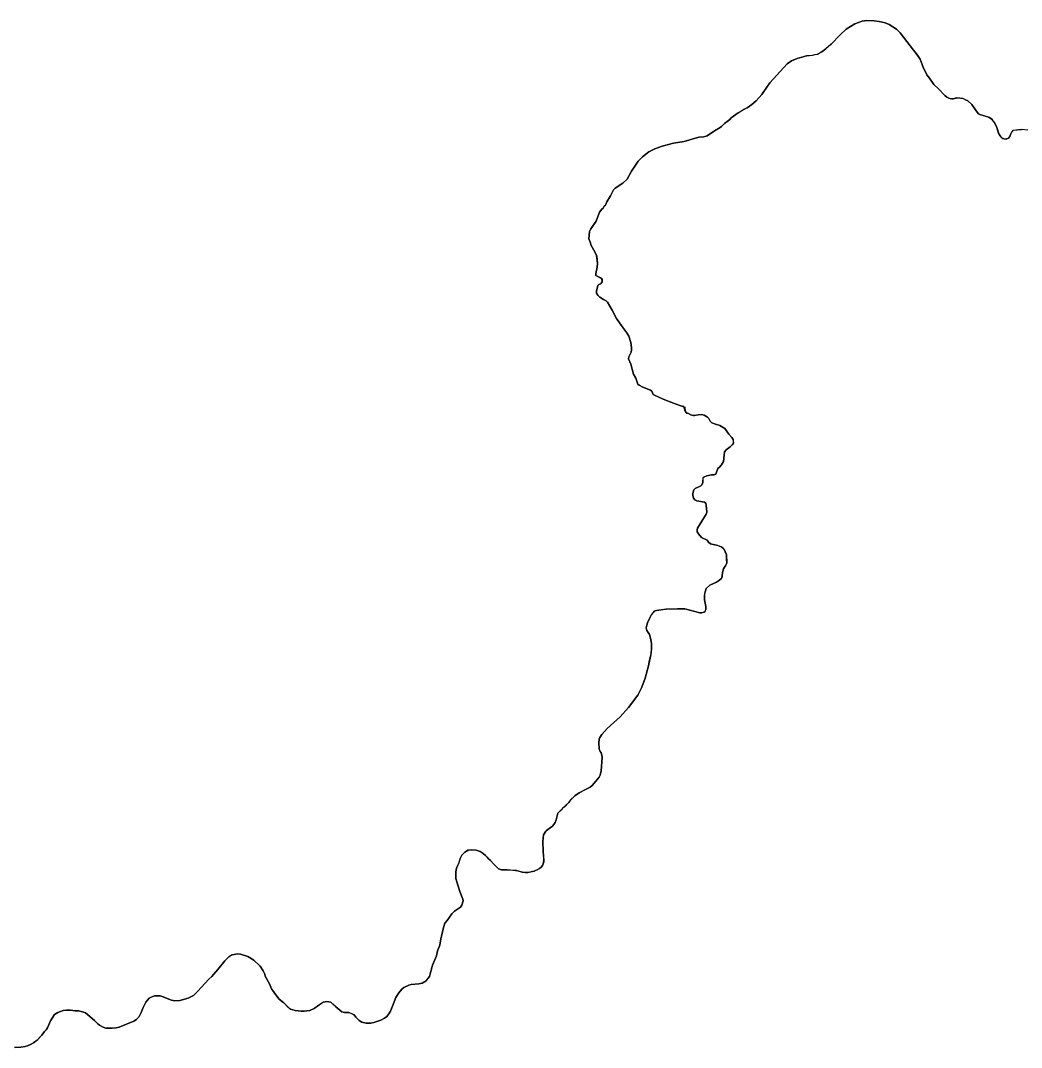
# Model space of a CAD drawing. Extents: x -74 to -34.8, y -33.8 to 5.3.
# Drawn here: x -44.637 to -43.256, y -10.678 to -9.261 of the extents above; entities that cross this region are included whole.
import ezdxf

# ---------------------------------------------------------------- set-up
doc = ezdxf.new("R2010")
doc.units = 0
doc.header["$LTSCALE"] = 2
doc.layers.add('UFEBRASIL', color=7, linetype='Continuous')

msp = doc.modelspace()

# ---------------------------------------------------------------- linework, layer by layer
at = {"layer": 'UFEBRASIL'}
for points in [[(-43.2467, -9.4122), (-43.2556, -9.4113), (-43.2675, -9.4124), (-43.2687, -9.4142), (-43.2707, -9.4179), (-43.2717, -9.421), (-43.2739, -9.4235), (-43.2788, -9.4246), (-43.2826, -9.4227), (-43.2851, -9.42), (-43.2871, -9.4164), (-43.2894, -9.4084), (-43.2912, -9.4042), (-43.2932, -9.401), (-43.2965, -9.3971), (-43.2997, -9.3945), (-43.313, -9.3905), (-43.315, -9.3894), (-43.3182, -9.3856), (-43.3242, -9.3767), (-43.3296, -9.3718), (-43.3325, -9.37), (-43.3363, -9.3685), (-43.3449, -9.3676), (-43.3498, -9.3687), (-43.3536, -9.369), (-43.3559, -9.3679), (-43.3584, -9.3664), (-43.3613, -9.3644), (-43.37, -9.355), (-43.3764, -9.3489), (-43.3822, -9.3402), (-43.3859, -9.3357), (-43.3918, -9.3242), (-43.3923, -9.3213), (-43.3952, -9.3143), (-43.3992, -9.3082), (-43.4046, -9.3018), (-43.4227, -9.2776), (-43.4278, -9.2726), (-43.4381, -9.2661), (-43.4437, -9.2641), (-43.4518, -9.2623), (-43.4587, -9.2613), (-43.469, -9.2608), (-43.4754, -9.2618), (-43.4855, -9.2653), (-43.4975, -9.2725), (-43.5058, -9.2806), (-43.5182, -9.2936), (-43.5256, -9.3), (-43.5311, -9.3042), (-43.5371, -9.3075), (-43.5409, -9.3082), (-43.5443, -9.309), (-43.5521, -9.3094), (-43.5648, -9.3131), (-43.5728, -9.3162), (-43.579, -9.3204), (-43.6025, -9.3466), (-43.605, -9.3501), (-43.6139, -9.3627), (-43.6216, -9.3715), (-43.6275, -9.3766), (-43.6338, -9.3814), (-43.6388, -9.384), (-43.6464, -9.3883), (-43.6562, -9.3952), (-43.658, -9.3973), (-43.6651, -9.4028), (-43.6692, -9.407), (-43.6711, -9.4085), (-43.6789, -9.4128), (-43.6858, -9.4178), (-43.6891, -9.4197), (-43.6937, -9.4211), (-43.7006, -9.4216), (-43.7211, -9.4278), (-43.7357, -9.4302), (-43.7514, -9.4341), (-43.7613, -9.4379), (-43.7697, -9.4421), (-43.7783, -9.4487), (-43.7822, -9.4527), (-43.7842, -9.4548), (-43.7862, -9.4576), (-43.7935, -9.4685), (-43.7994, -9.4797), (-43.8053, -9.4853), (-43.8163, -9.492), (-43.8184, -9.4942), (-43.8223, -9.5028), (-43.8275, -9.511), (-43.8295, -9.5154), (-43.8311, -9.517), (-43.8327, -9.5196), (-43.8345, -9.5211), (-43.8379, -9.5252), (-43.8424, -9.5376), (-43.8505, -9.5497), (-43.8514, -9.5521), (-43.8526, -9.5621), (-43.8501, -9.5677), (-43.8495, -9.5705), (-43.8438, -9.5809), (-43.8415, -9.586), (-43.8405, -9.5962), (-43.8409, -9.6013), (-43.8427, -9.6097), (-43.8427, -9.6127), (-43.835, -9.6168), (-43.834, -9.6179), (-43.8338, -9.6212), (-43.8343, -9.6226), (-43.8359, -9.6241), (-43.8387, -9.625), (-43.8402, -9.6265), (-43.842, -9.6342), (-43.8412, -9.6388), (-43.8373, -9.6425), (-43.8322, -9.6458), (-43.8285, -9.6474), (-43.8268, -9.6495), (-43.8202, -9.6602), (-43.8141, -9.6718), (-43.8101, -9.6781), (-43.7995, -9.6925), (-43.7973, -9.6965), (-43.7945, -9.705), (-43.7935, -9.712), (-43.7934, -9.7152), (-43.7941, -9.7182), (-43.7974, -9.7248), (-43.7977, -9.7277), (-43.7946, -9.735), (-43.7906, -9.7488), (-43.7878, -9.7543), (-43.7849, -9.7624), (-43.7832, -9.7638), (-43.7779, -9.7666), (-43.7672, -9.7707), (-43.7657, -9.7721), (-43.7635, -9.7766), (-43.7616, -9.7779), (-43.7499, -9.7833), (-43.7354, -9.7888), (-43.7332, -9.7898), (-43.7255, -9.7926), (-43.7199, -9.7944), (-43.7193, -9.7997), (-43.7178, -9.8024), (-43.7148, -9.803), (-43.7116, -9.8047), (-43.7084, -9.8057), (-43.7064, -9.8059), (-43.7017, -9.8047), (-43.6973, -9.8043), (-43.6935, -9.8053), (-43.6885, -9.8082), (-43.6868, -9.81), (-43.685, -9.8134), (-43.6829, -9.8157), (-43.6777, -9.8179), (-43.6715, -9.8194), (-43.6648, -9.8237), (-43.6591, -9.8314), (-43.6549, -9.836), (-43.6532, -9.8391), (-43.6535, -9.8453), (-43.6574, -9.8489), (-43.663, -9.8531), (-43.6653, -9.8559), (-43.6659, -9.8605), (-43.6664, -9.869), (-43.6696, -9.874), (-43.6721, -9.877), (-43.6744, -9.879), (-43.6761, -9.8839), (-43.6774, -9.8865), (-43.6798, -9.8874), (-43.683, -9.8875), (-43.6898, -9.8889), (-43.6946, -9.8913), (-43.6951, -9.8924), (-43.6953, -9.898), (-43.6964, -9.9012), (-43.6981, -9.9029), (-43.7055, -9.9064), (-43.7075, -9.9085), (-43.709, -9.9132), (-43.709, -9.9158), (-43.7082, -9.9198), (-43.7062, -9.9221), (-43.7032, -9.9237), (-43.6928, -9.9255), (-43.6912, -9.9267), (-43.6905, -9.9295), (-43.6896, -9.9391), (-43.6905, -9.9417), (-43.7026, -9.9611), (-43.703, -9.9633), (-43.703, -9.9661), (-43.7013, -9.9689), (-43.6969, -9.9741), (-43.6893, -9.9777), (-43.6873, -9.9804), (-43.6847, -9.9828), (-43.6745, -9.9849), (-43.6699, -9.9871), (-43.6652, -9.991), (-43.6625, -9.998), (-43.6621, -10.0095), (-43.6638, -10.0132), (-43.6651, -10.0148), (-43.6665, -10.0173), (-43.6678, -10.0226), (-43.6685, -10.0281), (-43.6695, -10.0308), (-43.6734, -10.0339), (-43.6764, -10.0357), (-43.6853, -10.04), (-43.6903, -10.0446), (-43.6929, -10.0524), (-43.693, -10.0548), (-43.6926, -10.0603), (-43.6925, -10.0624), (-43.6911, -10.0691), (-43.691, -10.0728), (-43.6929, -10.0774), (-43.6967, -10.078), (-43.6991, -10.0778), (-43.7199, -10.0724), (-43.7299, -10.0723), (-43.7459, -10.0729), (-43.7592, -10.0746), (-43.7621, -10.0758), (-43.766, -10.0801), (-43.7686, -10.0857), (-43.7713, -10.0917), (-43.7725, -10.0952), (-43.7731, -10.0988), (-43.7723, -10.1023), (-43.7688, -10.1081), (-43.767, -10.1147), (-43.766, -10.1207), (-43.7658, -10.1276), (-43.767, -10.1361), (-43.77, -10.1512), (-43.7749, -10.1683), (-43.7791, -10.1805), (-43.7848, -10.1917), (-43.7978, -10.2088), (-43.8091, -10.2214), (-43.827, -10.2378), (-43.8344, -10.2457), (-43.8373, -10.2501), (-43.838, -10.2523), (-43.8387, -10.2573), (-43.8381, -10.2661), (-43.8367, -10.2694), (-43.8354, -10.2711), (-43.8343, -10.2742), (-43.834, -10.2776), (-43.8353, -10.2959), (-43.8369, -10.3022), (-43.8383, -10.3046), (-43.8426, -10.3105), (-43.8477, -10.3163), (-43.8504, -10.3184), (-43.857, -10.322), (-43.8656, -10.3264), (-43.8717, -10.3304), (-43.8775, -10.3362), (-43.8801, -10.3397), (-43.8847, -10.344), (-43.8951, -10.3545), (-43.8973, -10.3637), (-43.8988, -10.3673), (-43.9008, -10.3703), (-43.9026, -10.3723), (-43.9102, -10.3779), (-43.9116, -10.3795), (-43.9148, -10.3842), (-43.9159, -10.3933), (-43.9156, -10.4075), (-43.9144, -10.4199), (-43.9145, -10.4216), (-43.9153, -10.4242), (-43.9162, -10.4267), (-43.9183, -10.429), (-43.9206, -10.4308), (-43.9236, -10.4325), (-43.926, -10.4337), (-43.928, -10.4344), (-43.9302, -10.435), (-43.934, -10.4357), (-43.9367, -10.4361), (-43.9402, -10.4361), (-43.9439, -10.4358), (-43.9463, -10.4355), (-43.9523, -10.4335), (-43.9622, -10.433), (-43.9653, -10.4328), (-43.9685, -10.4325), (-43.9728, -10.4326), (-43.9745, -10.4323), (-43.9769, -10.4314), (-43.9794, -10.429), (-43.9836, -10.4246), (-43.9883, -10.4197), (-43.9911, -10.4172), (-43.9925, -10.4153), (-43.9949, -10.413), (-43.9981, -10.4101), (-44.0024, -10.4075), (-44.0077, -10.4053), (-44.0141, -10.4048), (-44.0193, -10.4056), (-44.0235, -10.4082), (-44.0278, -10.4125), (-44.0299, -10.417), (-44.0322, -10.4237), (-44.0348, -10.4302), (-44.0359, -10.4354), (-44.0358, -10.4447), (-44.0347, -10.449), (-44.0303, -10.4627), (-44.0261, -10.4732), (-44.0258, -10.4755), (-44.0278, -10.4813), (-44.0296, -10.4841), (-44.0377, -10.4896), (-44.0416, -10.4932), (-44.0477, -10.5024), (-44.051, -10.5062), (-44.0529, -10.5124), (-44.0555, -10.5242), (-44.0567, -10.5279), (-44.0582, -10.5367), (-44.0611, -10.5443), (-44.0625, -10.5513), (-44.0681, -10.5641), (-44.0688, -10.5662), (-44.0728, -10.5811), (-44.0769, -10.586), (-44.0823, -10.5888), (-44.0868, -10.59), (-44.0974, -10.591), (-44.1008, -10.5917), (-44.1077, -10.5949), (-44.1106, -10.5972), (-44.1146, -10.6024), (-44.1185, -10.6088), (-44.1233, -10.6209), (-44.1259, -10.6274), (-44.1283, -10.6315), (-44.1313, -10.6349), (-44.1344, -10.6371), (-44.1393, -10.6399), (-44.1492, -10.6432), (-44.153, -10.6441), (-44.1598, -10.6441), (-44.1655, -10.6429), (-44.1691, -10.6404), (-44.1737, -10.6359), (-44.1761, -10.6328), (-44.1793, -10.6313), (-44.1834, -10.6295), (-44.1895, -10.6295), (-44.193, -10.6286), (-44.2021, -10.6213), (-44.2056, -10.6178), (-44.2086, -10.6153), (-44.2141, -10.6144), (-44.2184, -10.6152), (-44.2221, -10.6174), (-44.2313, -10.624), (-44.2374, -10.6265), (-44.2415, -10.6273), (-44.2452, -10.6278), (-44.2495, -10.6278), (-44.2575, -10.6267), (-44.264, -10.6247), (-44.2667, -10.6232), (-44.2734, -10.6161), (-44.2798, -10.6109), (-44.2829, -10.6071), (-44.2902, -10.5967), (-44.2931, -10.5901), (-44.2988, -10.5793), (-44.2996, -10.5767), (-44.3018, -10.572), (-44.3061, -10.5655), (-44.3145, -10.5574), (-44.3227, -10.5523), (-44.3331, -10.5488), (-44.3368, -10.5485), (-44.3446, -10.5497), (-44.3493, -10.5525), (-44.3548, -10.558), (-44.3644, -10.57), (-44.3705, -10.577), (-44.3725, -10.5799), (-44.3765, -10.5836), (-44.3923, -10.6007), (-44.3981, -10.6059), (-44.4052, -10.6096), (-44.4169, -10.6127), (-44.4236, -10.6133), (-44.4282, -10.6124), (-44.4409, -10.6073), (-44.4437, -10.6066), (-44.4518, -10.6066), (-44.4563, -10.6081), (-44.459, -10.6099), (-44.4636, -10.6153), (-44.4674, -10.6225), (-44.4701, -10.6294), (-44.473, -10.6351), (-44.4767, -10.6393), (-44.4804, -10.6415), (-44.5005, -10.6497), (-44.5045, -10.6507), (-44.5101, -10.6511), (-44.5146, -10.6511), (-44.5187, -10.6509), (-44.5223, -10.6498), (-44.5275, -10.647), (-44.53, -10.6449), (-44.5343, -10.6407), (-44.5468, -10.6301), (-44.5511, -10.6286), (-44.5567, -10.6273), (-44.561, -10.6271), (-44.5677, -10.6262), (-44.5732, -10.6262), (-44.5778, -10.6268), (-44.5849, -10.6294), (-44.5895, -10.6324), (-44.5953, -10.6408), (-44.5995, -10.6506), (-44.601, -10.6535), (-44.6034, -10.6557), (-44.6072, -10.6606), (-44.609, -10.6626), (-44.6136, -10.6675), (-44.6185, -10.6711), (-44.6219, -10.6731), (-44.627, -10.6756), (-44.6301, -10.6766), (-44.6363, -10.6774), (-44.6449, -10.6777)], [(-44.6449, -10.6777), (-44.6363, -10.6774), (-44.6301, -10.6766), (-44.627, -10.6756), (-44.6219, -10.6731), (-44.6185, -10.6711), (-44.6128, -10.6668), (-44.6072, -10.6606), (-44.6034, -10.6557), (-44.601, -10.6535), (-44.5995, -10.6506), (-44.5953, -10.6408), (-44.5895, -10.6324), (-44.5849, -10.6294), (-44.5778, -10.6268), (-44.5732, -10.6262), (-44.5677, -10.6262), (-44.561, -10.6271), (-44.5567, -10.6273), (-44.5511, -10.6286), (-44.5468, -10.6301), (-44.5343, -10.6407), (-44.53, -10.6449), (-44.5275, -10.647), (-44.5223, -10.6498), (-44.5187, -10.6509), (-44.5146, -10.6511), (-44.5101, -10.6511), (-44.5045, -10.6507), (-44.5005, -10.6497), (-44.4804, -10.6415), (-44.4767, -10.6393), (-44.473, -10.6351), (-44.4701, -10.6294), (-44.4674, -10.6225), (-44.4636, -10.6153), (-44.459, -10.6099), (-44.4563, -10.6081), (-44.4518, -10.6066), (-44.4437, -10.6066), (-44.4409, -10.6073), (-44.4282, -10.6124), (-44.4236, -10.6133), (-44.4169, -10.6127), (-44.4052, -10.6096), (-44.3981, -10.6059), (-44.3923, -10.6007), (-44.3765, -10.5836), (-44.3725, -10.5799), (-44.3705, -10.577), (-44.3644, -10.57), (-44.3548, -10.558), (-44.3493, -10.5525), (-44.3466, -10.5509), (-44.3447, -10.5497), (-44.3368, -10.5485), (-44.3331, -10.5488), (-44.3227, -10.5523), (-44.3145, -10.5574), (-44.3061, -10.5655), (-44.3018, -10.572), (-44.2996, -10.5767), (-44.2988, -10.5793), (-44.2931, -10.5901), (-44.2902, -10.5967), (-44.2829, -10.6071), (-44.2798, -10.6109), (-44.2764, -10.6137), (-44.2734, -10.6161), (-44.2654, -10.6239), (-44.264, -10.6247), (-44.2575, -10.6267), (-44.2495, -10.6278), (-44.2452, -10.6278), (-44.2415, -10.6273), (-44.2374, -10.6265), (-44.2313, -10.624), (-44.2214, -10.6166), (-44.2184, -10.6152), (-44.2141, -10.6144), (-44.2086, -10.6153), (-44.2056, -10.6178), (-44.2015, -10.6218), (-44.193, -10.6286), (-44.1895, -10.6295), (-44.1834, -10.6295), (-44.1783, -10.6314), (-44.1761, -10.6328), (-44.1737, -10.6359), (-44.1691, -10.6404), (-44.1655, -10.6429), (-44.1598, -10.6441), (-44.153, -10.6441), (-44.1492, -10.6432), (-44.1393, -10.6399), (-44.1344, -10.6371), (-44.1313, -10.6349), (-44.1283, -10.6315), (-44.1259, -10.6274), (-44.1233, -10.6209), (-44.1185, -10.6088), (-44.1146, -10.6024), (-44.1106, -10.5972), (-44.1077, -10.5949), (-44.1008, -10.5917), (-44.0974, -10.591), (-44.0868, -10.59), (-44.0823, -10.5888), (-44.0769, -10.586), (-44.0721, -10.5799), (-44.0688, -10.5662), (-44.0681, -10.5641), (-44.0625, -10.5513), (-44.0611, -10.5443), (-44.0582, -10.5367), (-44.0567, -10.5279), (-44.0555, -10.5242), (-44.0529, -10.5124), (-44.051, -10.5062), (-44.0477, -10.5024), (-44.0416, -10.4932), (-44.0377, -10.4896), (-44.0296, -10.4841), (-44.0278, -10.4813), (-44.0258, -10.4755), (-44.0261, -10.4732), (-44.0303, -10.4627), (-44.0347, -10.449), (-44.0358, -10.4447), (-44.0359, -10.4354), (-44.0348, -10.4302), (-44.0314, -10.4225), (-44.0299, -10.417), (-44.0278, -10.4125), (-44.0233, -10.4081), (-44.0181, -10.4051), (-44.0141, -10.4048), (-44.0077, -10.4053), (-44.0024, -10.4075), (-43.9981, -10.4101), (-43.9949, -10.413), (-43.9925, -10.4153), (-43.9911, -10.4172), (-43.9883, -10.4197), (-43.9836, -10.4246), (-43.9794, -10.429), (-43.9769, -10.4314), (-43.9728, -10.4326), (-43.971, -10.4326), (-43.9685, -10.4325), (-43.9653, -10.4328), (-43.9603, -10.4328), (-43.9503, -10.434), (-43.9444, -10.4357), (-43.9427, -10.4359), (-43.9402, -10.4361), (-43.9367, -10.4361), (-43.9326, -10.4356), (-43.9302, -10.435), (-43.928, -10.4344), (-43.926, -10.4337), (-43.9236, -10.4325), (-43.9206, -10.4308), (-43.9183, -10.429), (-43.9162, -10.4267), (-43.9153, -10.4242), (-43.9144, -10.4199), (-43.9145, -10.417), (-43.9156, -10.4075), (-43.9159, -10.3933), (-43.9148, -10.3842), (-43.9116, -10.3795), (-43.9088, -10.3769), (-43.9026, -10.3723), (-43.9008, -10.3703), (-43.8988, -10.3673), (-43.8973, -10.3637), (-43.8951, -10.3545), (-43.8903, -10.3497), (-43.8868, -10.3461), (-43.8834, -10.3428), (-43.8801, -10.3397), (-43.8788, -10.338), (-43.8774, -10.3362), (-43.8746, -10.3333), (-43.8717, -10.3304), (-43.8656, -10.3264), (-43.857, -10.322), (-43.8504, -10.3184), (-43.8477, -10.3163), (-43.8426, -10.3105), (-43.8383, -10.3046), (-43.8369, -10.3022), (-43.8353, -10.2959), (-43.834, -10.2776), (-43.8343, -10.2742), (-43.8354, -10.2711), (-43.8367, -10.2694), (-43.8383, -10.2655), (-43.8387, -10.2573), (-43.838, -10.2523), (-43.8373, -10.2501), (-43.8344, -10.2457), (-43.827, -10.2378), (-43.8091, -10.2214), (-43.7978, -10.2088), (-43.7848, -10.1917), (-43.7791, -10.1805), (-43.7749, -10.1683), (-43.77, -10.1512), (-43.7685, -10.1435), (-43.7677, -10.1396), (-43.7666, -10.1343), (-43.7658, -10.1276), (-43.766, -10.1207), (-43.767, -10.1147), (-43.7688, -10.1081), (-43.7723, -10.1023), (-43.7731, -10.0988), (-43.7725, -10.0952), (-43.7713, -10.0917), (-43.766, -10.0801), (-43.7603, -10.075), (-43.7592, -10.0746), (-43.75, -10.0734), (-43.7459, -10.0729), (-43.7299, -10.0723), (-43.7199, -10.0724), (-43.6991, -10.0778), (-43.6967, -10.078), (-43.6916, -10.0759), (-43.691, -10.0728), (-43.6911, -10.0691), (-43.6925, -10.0624), (-43.6927, -10.0602), (-43.693, -10.0548), (-43.6925, -10.0509), (-43.6903, -10.0446), (-43.6853, -10.04), (-43.6764, -10.0357), (-43.6734, -10.0339), (-43.6695, -10.0308), (-43.6683, -10.0273), (-43.6678, -10.0226), (-43.6665, -10.0173), (-43.6651, -10.0148), (-43.6628, -10.0118), (-43.6621, -10.0095), (-43.6623, -10.004), (-43.6625, -9.998), (-43.6663, -9.9895), (-43.6699, -9.9871), (-43.6745, -9.9849), (-43.6847, -9.9828), (-43.6873, -9.9804), (-43.6893, -9.9777), (-43.6969, -9.9741), (-43.7013, -9.9689), (-43.703, -9.9661), (-43.703, -9.9633), (-43.7026, -9.9611), (-43.6905, -9.9417), (-43.6896, -9.9391), (-43.6905, -9.9295), (-43.6912, -9.9267), (-43.6928, -9.9255), (-43.7032, -9.9237), (-43.7062, -9.9221), (-43.7082, -9.9198), (-43.709, -9.9158), (-43.709, -9.9132), (-43.7075, -9.9085), (-43.7055, -9.9064), (-43.6981, -9.9029), (-43.6964, -9.9012), (-43.6953, -9.898), (-43.6946, -9.8913), (-43.693, -9.8901), (-43.6898, -9.8889), (-43.683, -9.8875), (-43.6798, -9.8874), (-43.6774, -9.8865), (-43.6761, -9.8839), (-43.6744, -9.879), (-43.6721, -9.877), (-43.6696, -9.874), (-43.6664, -9.869), (-43.6659, -9.8605), (-43.6653, -9.8559), (-43.663, -9.8531), (-43.6574, -9.8489), (-43.6525, -9.8436), (-43.6532, -9.8391), (-43.6549, -9.836), (-43.6591, -9.8314), (-43.6648, -9.8237), (-43.6715, -9.8194), (-43.6777, -9.8179), (-43.6829, -9.8157), (-43.685, -9.8134), (-43.6868, -9.81), (-43.6885, -9.8082), (-43.6935, -9.8053), (-43.6973, -9.8043), (-43.7017, -9.8047), (-43.7064, -9.8059), (-43.7084, -9.8057), (-43.7116, -9.8047), (-43.7148, -9.803), (-43.7185, -9.8017), (-43.7193, -9.7997), (-43.7214, -9.7934), (-43.7255, -9.7926), (-43.7332, -9.7898), (-43.7354, -9.7888), (-43.7499, -9.7833), (-43.7616, -9.7779), (-43.7635, -9.7766), (-43.7657, -9.7721), (-43.7672, -9.7707), (-43.7779, -9.7666), (-43.7832, -9.7638), (-43.7849, -9.7624), (-43.7878, -9.7543), (-43.7906, -9.7488), (-43.7946, -9.735), (-43.7977, -9.7277), (-43.7974, -9.7248), (-43.7941, -9.7182), (-43.7934, -9.7152), (-43.7935, -9.712), (-43.7945, -9.705), (-43.7973, -9.6965), (-43.8, -9.6918), (-43.8051, -9.685), (-43.8101, -9.6781), (-43.8141, -9.6718), (-43.8202, -9.6602), (-43.8268, -9.6495), (-43.8285, -9.6474), (-43.8322, -9.6458), (-43.8373, -9.6425), (-43.842, -9.6374), (-43.842, -9.6342), (-43.8402, -9.6265), (-43.8387, -9.625), (-43.8359, -9.6241), (-43.8338, -9.6212), (-43.8338, -9.62), (-43.835, -9.6168), (-43.8365, -9.6158), (-43.8427, -9.6127), (-43.8427, -9.6097), (-43.8409, -9.6013), (-43.8405, -9.5962), (-43.8419, -9.5849), (-43.8438, -9.5809), (-43.8495, -9.5705), (-43.8501, -9.5677), (-43.8526, -9.5621), (-43.8514, -9.5521), (-43.8497, -9.5481), (-43.8424, -9.5376), (-43.8379, -9.5252), (-43.8345, -9.5211), (-43.8327, -9.5196), (-43.8311, -9.517), (-43.8295, -9.5154), (-43.8275, -9.511), (-43.8223, -9.5028), (-43.821, -9.4999), (-43.8184, -9.4942), (-43.8163, -9.492), (-43.8053, -9.4853), (-43.7994, -9.4797), (-43.7935, -9.4685), (-43.7862, -9.4576), (-43.7842, -9.4548), (-43.7822, -9.4527), (-43.7783, -9.4487), (-43.7697, -9.4421), (-43.7613, -9.4379), (-43.7514, -9.4341), (-43.7357, -9.4302), (-43.7211, -9.4278), (-43.7006, -9.4216), (-43.6937, -9.4211), (-43.6891, -9.4197), (-43.6858, -9.4178), (-43.6823, -9.4153), (-43.6789, -9.4128), (-43.6711, -9.4085), (-43.6692, -9.407), (-43.6651, -9.4028), (-43.658, -9.3973), (-43.6562, -9.3952), (-43.6464, -9.3883), (-43.6375, -9.3826), (-43.6338, -9.3814), (-43.6275, -9.3766), (-43.6216, -9.3715), (-43.6139, -9.3627), (-43.6025, -9.3466), (-43.579, -9.3204), (-43.5728, -9.3162), (-43.5648, -9.3131), (-43.5521, -9.3094), (-43.5438, -9.3088), (-43.5359, -9.3068), (-43.5311, -9.3042), (-43.5252, -9.2997), (-43.5197, -9.2949), (-43.5182, -9.2936), (-43.5058, -9.2806), (-43.4975, -9.2725), (-43.4855, -9.2653), (-43.4754, -9.2618), (-43.469, -9.2608), (-43.4587, -9.2613), (-43.4518, -9.2623), (-43.4437, -9.2641), (-43.4381, -9.2661), (-43.4278, -9.2726), (-43.4227, -9.2776), (-43.4046, -9.3018), (-43.3991, -9.3084), (-43.3952, -9.3143), (-43.3921, -9.3227), (-43.3918, -9.3242), (-43.3859, -9.3357), (-43.3822, -9.3402), (-43.3764, -9.3489), (-43.37, -9.355), (-43.3613, -9.3644), (-43.3584, -9.3664), (-43.3559, -9.3679), (-43.3518, -9.369), (-43.3498, -9.3687), (-43.3438, -9.3675), (-43.3361, -9.3686), (-43.3325, -9.37), (-43.3296, -9.3718), (-43.3242, -9.3767), (-43.3182, -9.3856), (-43.315, -9.3894), (-43.313, -9.3905), (-43.3006, -9.3943), (-43.2985, -9.3955), (-43.2965, -9.3971), (-43.2949, -9.399), (-43.2922, -9.4026), (-43.2912, -9.4042), (-43.2894, -9.4084), (-43.2867, -9.4171), (-43.2841, -9.4211), (-43.2826, -9.4227), (-43.2815, -9.4236), (-43.2768, -9.4244), (-43.2729, -9.4228), (-43.2717, -9.421), (-43.2707, -9.4179), (-43.2687, -9.4142), (-43.2667, -9.4119), (-43.2555, -9.4113)]]:
    msp.add_lwpolyline(points, dxfattribs=at)

doc.saveas('drawing.dxf')
